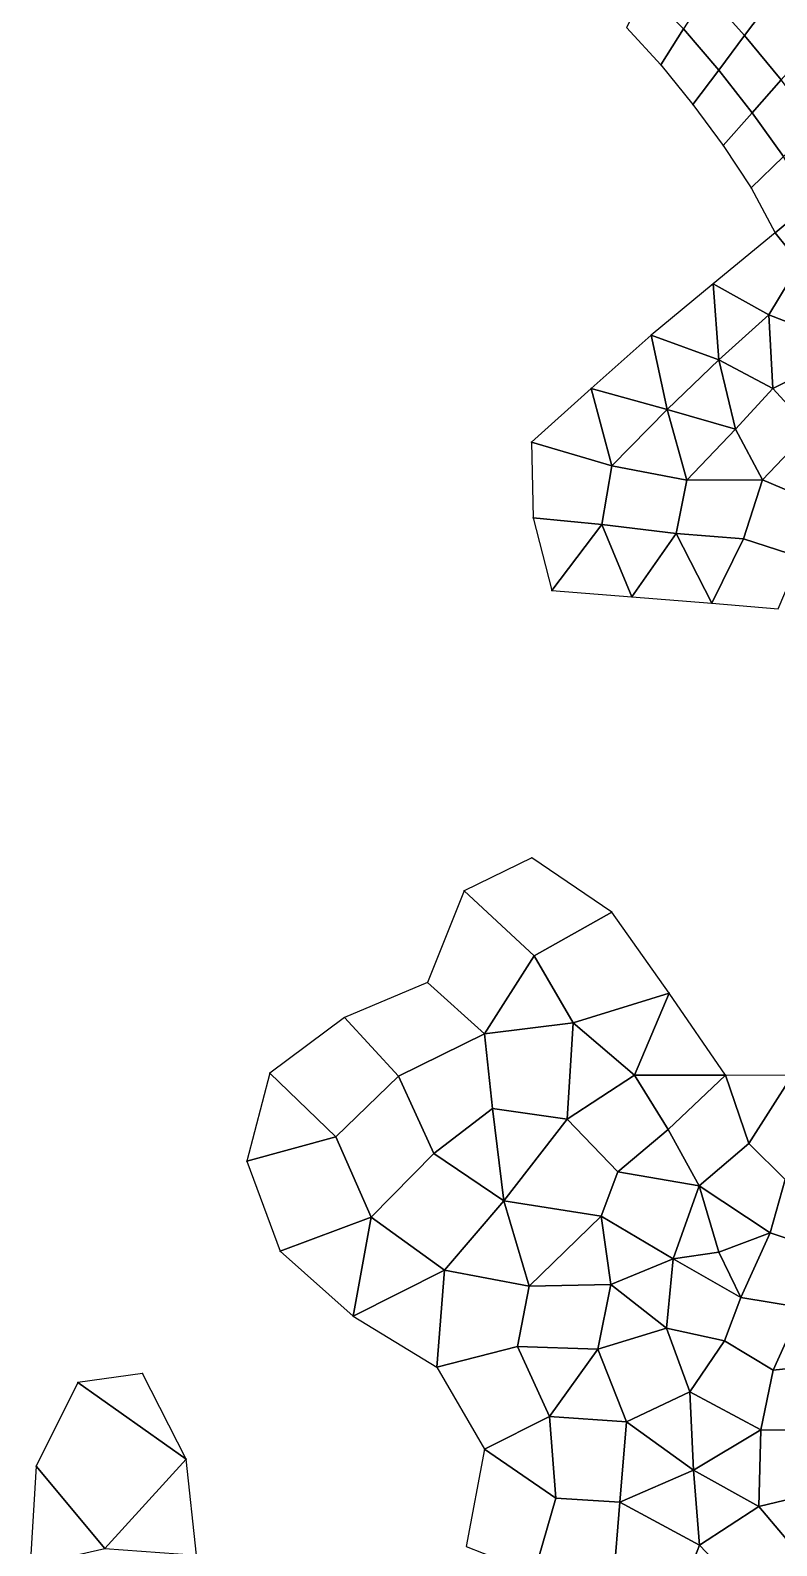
# Model space of a CAD drawing. Extents: x 391089 to 406232, y 6461839 to 6471033.
# Drawn here: x 401230 to 401682, y 6469359 to 6470276 of the extents above; entities that cross this region are included whole.
import ezdxf

# ---------------------------------------------------------------- set-up
doc = ezdxf.new("R2010")
doc.units = 0
for name, color, linetype in [('MESH_BOUND', 25, 'CONTINUOUS'), ('MESH_ELEMS', 18, 'CONTINUOUS'), ('MESH_NODES', 18, 'CONTINUOUS')]:
    doc.layers.add(name, color=color, linetype=linetype)

msp = doc.modelspace()

# ---------------------------------------------------------------- linework, layer by layer
at = {"layer": 'MESH_BOUND', "color": 25}
for points in [[(401591.039, 6470278.22, 0.281), (401611.838, 6470255.48, 10.778)], [(401611.838, 6470255.48, 10.778), (401631.311, 6470231.61, 0.302)], [(401631.311, 6470231.61, 0.302), (401649.535, 6470206.75, 6.519)], [(401649.535, 6470206.75, 6.519), (401666.627, 6470181.14, 0.265)], [(401666.627, 6470181.14, 0.265), (401681.062, 6470153.9, 4.224)], [(401681.062, 6470153.9, 4.224), (401643.589, 6470122.9, 8.255)], [(401643.589, 6470122.9, 8.255), (401606.117, 6470091.91, 7.938)], [(401606.117, 6470091.91, 7.938), (401569.779, 6470059.59, 7.699)], [(401569.779, 6470059.59, 7.699), (401533.554, 6470027.15, 6.896)], [(401533.554, 6470027.15, 6.896), (401534.627, 6469981.38, 6.444)], [(401534.627, 6469981.38, 6.444), (401545.804, 6469937.31, 6.238)], [(401545.804, 6469937.31, 6.238), (401594.279, 6469933.43, 6.046)], [(401594.279, 6469933.43, 6.046), (401642.754, 6469929.54, 6.567)], [(401642.754, 6469929.54, 6.567), (401683.008, 6469926.31, 5.06)], [(401533.879, 6469775.54, 7.052), (401492.823, 6469755.56, 7.415)], [(401582.222, 6469742.64, 7.724), (401533.879, 6469775.54, 7.052)], [(401492.823, 6469755.56, 7.415), (401470.527, 6469700.01, 6.551)], [(401617.012, 6469693.59, 6.746), (401582.222, 6469742.64, 7.724)], [(401470.527, 6469700.01, 6.551), (401420.377, 6469678.73, 6.799)], [(401650.947, 6469643.94, 6.696), (401617.012, 6469693.59, 6.746)], [(401420.377, 6469678.73, 6.799), (401375.117, 6469645.15, 6.049)], [(401375.117, 6469645.15, 6.049), (401361.288, 6469591.88, 6.542)], [(401691.328, 6469643.58, 7.656), (401650.947, 6469643.94, 6.696)], [(401361.288, 6469591.88, 6.542), (401381.456, 6469537.3, 6.882)], [(401381.456, 6469537.3, 6.882), (401425.588, 6469497.91, 6.633)], [(401425.588, 6469497.91, 6.633), (401476.196, 6469467.16, 7.232)], [(401297.979, 6469463.24, 6.027), (401258.901, 6469457.72, 5.839)], [(401324.575, 6469411.46, 5.695), (401297.979, 6469463.24, 6.027)], [(401476.196, 6469467.16, 7.232), (401505.142, 6469417.38, 6.546)], [(401258.901, 6469457.72, 5.839), (401233.643, 6469407.11, 6.257)], [(401505.142, 6469417.38, 6.546), (401494.014, 6469358.55, 4.592)], [(401233.643, 6469407.11, 6.257), (401230.138, 6469347.1, 6.205)], [(401330.857, 6469353.27, 5.909), (401324.575, 6469411.46, 5.695)]]:
    msp.add_polyline3d(points, dxfattribs=at)
at = {"layer": 'MESH_ELEMS', "color": 178}
for points in [[(401678.204, 6470294.04, -2.713), (401653.241, 6470320.97, -2.54), (401639.44, 6470299.14, -1.788), (401662.573, 6470273.23, -1.786)], [(401719.807, 6470286.13, 0.001), (401693.835, 6470314.85, -0.19), (401678.204, 6470294.04, -2.713), (401702.239, 6470266.29, -2.87)], [(401625.639, 6470277.31, 0.011), (401602.839, 6470300.79, 0.117), (401591.039, 6470278.22, 0.281), (401611.838, 6470255.48, 10.778)], [(401662.573, 6470273.23, -1.786), (401639.44, 6470299.14, -1.788), (401625.639, 6470277.31, 0.011), (401646.942, 6470252.42, 0.138)], [(401702.239, 6470266.29, -2.87), (401678.204, 6470294.04, -2.713), (401662.573, 6470273.23, -1.786), (401684.671, 6470246.44, -1.885)], [(401646.942, 6470252.42, 0.138), (401625.639, 6470277.31, 0.011), (401611.838, 6470255.48, 10.778), (401631.311, 6470231.61, 0.302)], [(401684.671, 6470246.44, -1.885), (401662.573, 6470273.23, -1.786), (401646.942, 6470252.42, 0.138), (401667.103, 6470226.6, 0.032)], [(401667.103, 6470226.6, 0.032), (401646.942, 6470252.42, 0.138), (401631.311, 6470231.61, 0.302), (401649.535, 6470206.75, 6.519)], [(401705.778, 6470218.93, -1.958), (401684.671, 6470246.44, -1.885), (401667.103, 6470226.6, 0.032), (401686.203, 6470200.03, -0.033)], [(401686.203, 6470200.03, -0.033), (401667.103, 6470226.6, 0.032), (401649.535, 6470206.75, 6.519), (401666.627, 6470181.14, 0.265)], [(401702.642, 6470171.73, -0.14), (401686.203, 6470200.03, -0.033), (401666.627, 6470181.14, 0.265), (401681.062, 6470153.9, 4.224)], [(401702.642, 6470171.73, -0.14), (401681.062, 6470153.9, 4.224), (401696.027, 6470135.38, 0.284), (401717.445, 6470153.07, -0.063)], [(401643.589, 6470122.9, 8.255), (401677.265, 6470104.14, 5.15), (401696.027, 6470135.38, 0.284), (401681.062, 6470153.9, 4.224)], [(401710.993, 6470116.86, 2.033), (401696.027, 6470135.38, 0.284), (401677.265, 6470104.14, 5.15), (401698.675, 6470095.89, 4.03)], [(401643.589, 6470122.9, 8.255), (401606.117, 6470091.91, 7.938), (401647.103, 6470076.97, 7.848), (401643.589, 6470122.9, 8.255)], [(401677.265, 6470104.14, 5.15), (401643.589, 6470122.9, 8.255), (401647.103, 6470076.97, 7.848), (401677.265, 6470104.14, 5.15)], [(401647.103, 6470076.97, 7.848), (401679.699, 6470059.64, 6.882), (401677.265, 6470104.14, 5.15), (401647.103, 6470076.97, 7.848)], [(401703.435, 6470071.54, 4.242), (401698.675, 6470095.89, 4.03), (401677.265, 6470104.14, 5.15), (401679.699, 6470059.64, 6.882)], [(401615.669, 6470046.81, 6.635), (401606.117, 6470091.91, 7.938), (401569.779, 6470059.59, 7.699), (401615.669, 6470046.81, 6.635)], [(401606.117, 6470091.91, 7.938), (401615.669, 6470046.81, 6.635), (401647.103, 6470076.97, 7.848), (401606.117, 6470091.91, 7.938)], [(401647.103, 6470076.97, 7.848), (401615.669, 6470046.81, 6.635), (401657.186, 6470034.98, 7.377), (401647.103, 6470076.97, 7.848)], [(401679.699, 6470059.64, 6.882), (401647.103, 6470076.97, 7.848), (401657.186, 6470034.98, 7.377), (401679.699, 6470059.64, 6.882)], [(401703.435, 6470071.54, 4.242), (401679.699, 6470059.64, 6.882), (401702.43, 6470034.77, 4.479), (401703.435, 6470071.54, 4.242)], [(401533.554, 6470027.15, 6.896), (401582.286, 6470012.84, 6.186), (401569.779, 6470059.59, 7.699), (401533.554, 6470027.15, 6.896)], [(401569.779, 6470059.59, 7.699), (401582.286, 6470012.84, 6.186), (401615.669, 6470046.81, 6.635), (401569.779, 6470059.59, 7.699)], [(401702.43, 6470034.77, 4.479), (401679.699, 6470059.64, 6.882), (401657.186, 6470034.98, 7.377), (401673.417, 6470004.31, 5.581)], [(401627.669, 6470004.18, 4.829), (401615.669, 6470046.81, 6.635), (401582.286, 6470012.84, 6.186), (401627.669, 6470004.18, 4.829)], [(401615.669, 6470046.81, 6.635), (401627.669, 6470004.18, 4.829), (401657.186, 6470034.98, 7.377), (401615.669, 6470046.81, 6.635)], [(401657.186, 6470034.98, 7.377), (401627.669, 6470004.18, 4.829), (401673.417, 6470004.31, 5.581), (401657.186, 6470034.98, 7.377)], [(401702.594, 6469992.05, 2.855), (401726.96, 6470010.46, 2.146), (401702.43, 6470034.77, 4.479), (401673.417, 6470004.31, 5.581)], [(401534.627, 6469981.38, 6.444), (401576.091, 6469977.22, 4.493), (401582.286, 6470012.84, 6.186), (401533.554, 6470027.15, 6.896)], [(401621.245, 6469971.81, 4.199), (401627.669, 6470004.18, 4.829), (401582.286, 6470012.84, 6.186), (401576.091, 6469977.22, 4.493)], [(401661.994, 6469968.53, 1.957), (401673.417, 6470004.31, 5.581), (401627.669, 6470004.18, 4.829), (401621.245, 6469971.81, 4.199)], [(401702.594, 6469992.05, 2.855), (401673.417, 6470004.31, 5.581), (401661.994, 6469968.53, 1.957), (401696.269, 6469957.42, 1.013)], [(401576.091, 6469977.22, 4.493), (401534.627, 6469981.38, 6.444), (401545.804, 6469937.31, 6.238), (401576.091, 6469977.22, 4.493)], [(401576.091, 6469977.22, 4.493), (401545.804, 6469937.31, 6.238), (401594.279, 6469933.43, 6.046), (401576.091, 6469977.22, 4.493)], [(401576.091, 6469977.22, 4.493), (401594.279, 6469933.43, 6.046), (401621.245, 6469971.81, 4.199), (401576.091, 6469977.22, 4.493)], [(401642.754, 6469929.54, 6.567), (401621.245, 6469971.81, 4.199), (401594.279, 6469933.43, 6.046), (401642.754, 6469929.54, 6.567)], [(401661.994, 6469968.53, 1.957), (401621.245, 6469971.81, 4.199), (401642.754, 6469929.54, 6.567), (401661.994, 6469968.53, 1.957)], [(401683.008, 6469926.31, 5.06), (401696.269, 6469957.42, 1.013), (401661.994, 6469968.53, 1.957), (401642.754, 6469929.54, 6.567)], [(401535.285, 6469716.16, 5.483), (401582.222, 6469742.64, 7.724), (401533.879, 6469775.54, 7.052), (401492.823, 6469755.56, 7.415)], [(401470.527, 6469700.01, 6.551), (401505.114, 6469668.98, 5.607), (401535.285, 6469716.16, 5.483), (401492.823, 6469755.56, 7.415)], [(401582.222, 6469742.64, 7.724), (401535.285, 6469716.16, 5.483), (401558.841, 6469675.53, 6.24), (401617.012, 6469693.59, 6.746)], [(401505.114, 6469668.98, 5.607), (401558.841, 6469675.53, 6.24), (401535.285, 6469716.16, 5.483), (401505.114, 6469668.98, 5.607)], [(401470.527, 6469700.01, 6.551), (401420.377, 6469678.73, 6.799), (401453.129, 6469643.19, 6.49), (401505.114, 6469668.98, 5.607)], [(401617.012, 6469693.59, 6.746), (401558.841, 6469675.53, 6.24), (401596.003, 6469643.94, 7.308), (401617.012, 6469693.59, 6.746)], [(401596.003, 6469643.94, 7.308), (401650.947, 6469643.94, 6.696), (401617.012, 6469693.59, 6.746), (401596.003, 6469643.94, 7.308)], [(401420.377, 6469678.73, 6.799), (401375.117, 6469645.15, 6.049), (401415.142, 6469606.64, 5.546), (401453.129, 6469643.19, 6.49)], [(401558.841, 6469675.53, 6.24), (401505.114, 6469668.98, 5.607), (401509.951, 6469623.75, 5.485), (401555.266, 6469617.2, 6.903)], [(401596.003, 6469643.94, 7.308), (401558.841, 6469675.53, 6.24), (401555.266, 6469617.2, 6.903), (401596.003, 6469643.94, 7.308)], [(401453.129, 6469643.19, 6.49), (401474.431, 6469596.52, 5.312), (401509.951, 6469623.75, 5.485), (401505.114, 6469668.98, 5.607)], [(401375.117, 6469645.15, 6.049), (401361.288, 6469591.88, 6.542), (401415.142, 6469606.64, 5.546), (401375.117, 6469645.15, 6.049)], [(401415.142, 6469606.64, 5.546), (401436.483, 6469557.88, 5.761), (401474.431, 6469596.52, 5.312), (401453.129, 6469643.19, 6.49)], [(401585.826, 6469585.28, 6.209), (401616.266, 6469611.06, 7.946), (401596.003, 6469643.94, 7.308), (401555.266, 6469617.2, 6.903)], [(401616.266, 6469611.06, 7.946), (401650.947, 6469643.94, 6.696), (401596.003, 6469643.94, 7.308), (401616.266, 6469611.06, 7.946)], [(401665.135, 6469602.6, 6.754), (401650.947, 6469643.94, 6.696), (401616.266, 6469611.06, 7.946), (401635.161, 6469576.82, 6.015)], [(401665.135, 6469602.6, 6.754), (401691.328, 6469643.58, 7.656), (401650.947, 6469643.94, 6.696), (401665.135, 6469602.6, 6.754)], [(401665.135, 6469602.6, 6.754), (401687.25, 6469580.71, 5.823), (401712.825, 6469607.69, 6.598), (401691.328, 6469643.58, 7.656)], [(401516.864, 6469567.88, 5.532), (401509.951, 6469623.75, 5.485), (401474.431, 6469596.52, 5.312), (401516.864, 6469567.88, 5.532)], [(401555.266, 6469617.2, 6.903), (401509.951, 6469623.75, 5.485), (401516.864, 6469567.88, 5.532), (401555.266, 6469617.2, 6.903)], [(401516.864, 6469567.88, 5.532), (401575.668, 6469558.61, 5.167), (401585.826, 6469585.28, 6.209), (401555.266, 6469617.2, 6.903)], [(401635.161, 6469576.82, 6.015), (401616.266, 6469611.06, 7.946), (401585.826, 6469585.28, 6.209), (401635.161, 6469576.82, 6.015)], [(401381.456, 6469537.3, 6.882), (401436.483, 6469557.88, 5.761), (401415.142, 6469606.64, 5.546), (401361.288, 6469591.88, 6.542)], [(401687.25, 6469580.71, 5.823), (401665.135, 6469602.6, 6.754), (401635.161, 6469576.82, 6.015), (401678.131, 6469548.33, 4.824)], [(401516.864, 6469567.88, 5.532), (401474.431, 6469596.52, 5.312), (401436.483, 6469557.88, 5.761), (401480.928, 6469525.81, 5.809)], [(401575.668, 6469558.61, 5.167), (401619.304, 6469532.73, 5.234), (401635.161, 6469576.82, 6.015), (401585.826, 6469585.28, 6.209)], [(401635.161, 6469576.82, 6.015), (401619.304, 6469532.73, 5.234), (401647.085, 6469536.71, 4.93), (401635.161, 6469576.82, 6.015)], [(401635.161, 6469576.82, 6.015), (401647.085, 6469536.71, 4.93), (401678.131, 6469548.33, 4.824), (401635.161, 6469576.82, 6.015)], [(401709.091, 6469538.14, 5.304), (401725.951, 6469567.18, 5.569), (401687.25, 6469580.71, 5.823), (401678.131, 6469548.33, 4.824)], [(401516.864, 6469567.88, 5.532), (401480.928, 6469525.81, 5.809), (401532.112, 6469516.22, 4.849), (401516.864, 6469567.88, 5.532)], [(401516.864, 6469567.88, 5.532), (401532.112, 6469516.22, 4.849), (401575.668, 6469558.61, 5.167), (401516.864, 6469567.88, 5.532)], [(401425.588, 6469497.91, 6.633), (401436.483, 6469557.88, 5.761), (401381.456, 6469537.3, 6.882), (401425.588, 6469497.91, 6.633)], [(401425.588, 6469497.91, 6.633), (401480.928, 6469525.81, 5.809), (401436.483, 6469557.88, 5.761), (401425.588, 6469497.91, 6.633)], [(401532.112, 6469516.22, 4.849), (401581.633, 6469517.1, 4.689), (401575.668, 6469558.61, 5.167), (401532.112, 6469516.22, 4.849)], [(401581.633, 6469517.1, 4.689), (401619.304, 6469532.73, 5.234), (401575.668, 6469558.61, 5.167), (401581.633, 6469517.1, 4.689)], [(401660.266, 6469509.29, 4.317), (401678.131, 6469548.33, 4.824), (401647.085, 6469536.71, 4.93), (401660.266, 6469509.29, 4.317)], [(401697.01, 6469503.21, 5.835), (401709.091, 6469538.14, 5.304), (401678.131, 6469548.33, 4.824), (401660.266, 6469509.29, 4.317)], [(401619.304, 6469532.73, 5.234), (401660.266, 6469509.29, 4.317), (401647.085, 6469536.71, 4.93), (401619.304, 6469532.73, 5.234)], [(401425.588, 6469497.91, 6.633), (401476.196, 6469467.16, 7.232), (401480.928, 6469525.81, 5.809), (401425.588, 6469497.91, 6.633)], [(401525.107, 6469479.68, 6.83), (401532.112, 6469516.22, 4.849), (401480.928, 6469525.81, 5.809), (401476.196, 6469467.16, 7.232)], [(401615.396, 6469490.79, 5.746), (401619.304, 6469532.73, 5.234), (401581.633, 6469517.1, 4.689), (401615.396, 6469490.79, 5.746)], [(401615.396, 6469490.79, 5.746), (401650.464, 6469482.95, 4.071), (401660.266, 6469509.29, 4.317), (401619.304, 6469532.73, 5.234)], [(401573.772, 6469477.93, 6.733), (401581.633, 6469517.1, 4.689), (401532.112, 6469516.22, 4.849), (401525.107, 6469479.68, 6.83)], [(401581.633, 6469517.1, 4.689), (401573.772, 6469477.93, 6.733), (401615.396, 6469490.79, 5.746), (401581.633, 6469517.1, 4.689)], [(401679.812, 6469465.22, 5.592), (401697.01, 6469503.21, 5.835), (401660.266, 6469509.29, 4.317), (401650.464, 6469482.95, 4.071)], [(401697.01, 6469503.21, 5.835), (401679.812, 6469465.22, 5.592), (401721.105, 6469469.68, 6.446), (401697.01, 6469503.21, 5.835)], [(401573.772, 6469477.93, 6.733), (401591.144, 6469434.01, 4.922), (401629.353, 6469452.08, 5.776), (401615.396, 6469490.79, 5.746)], [(401629.353, 6469452.08, 5.776), (401650.464, 6469482.95, 4.071), (401615.396, 6469490.79, 5.746), (401629.353, 6469452.08, 5.776)], [(401679.812, 6469465.22, 5.592), (401650.464, 6469482.95, 4.071), (401629.353, 6469452.08, 5.776), (401672.411, 6469429.23, 4.967)], [(401505.142, 6469417.38, 6.546), (401544.431, 6469437.31, 6.905), (401525.107, 6469479.68, 6.83), (401476.196, 6469467.16, 7.232)], [(401525.107, 6469479.68, 6.83), (401544.431, 6469437.31, 6.905), (401573.772, 6469477.93, 6.733), (401525.107, 6469479.68, 6.83)], [(401591.144, 6469434.01, 4.922), (401573.772, 6469477.93, 6.733), (401544.431, 6469437.31, 6.905), (401591.144, 6469434.01, 4.922)], [(401258.901, 6469457.72, 5.839), (401324.575, 6469411.46, 5.695), (401297.979, 6469463.24, 6.027), (401258.901, 6469457.72, 5.839)], [(401709.896, 6469428.81, 5.888), (401721.105, 6469469.68, 6.446), (401679.812, 6469465.22, 5.592), (401672.411, 6469429.23, 4.967)], [(401233.643, 6469407.11, 6.257), (401275.284, 6469357.4, 3.971), (401324.575, 6469411.46, 5.695), (401258.901, 6469457.72, 5.839)], [(401629.353, 6469452.08, 5.776), (401591.144, 6469434.01, 4.922), (401631.736, 6469404.65, 5.011), (401629.353, 6469452.08, 5.776)], [(401631.736, 6469404.65, 5.011), (401672.411, 6469429.23, 4.967), (401629.353, 6469452.08, 5.776), (401631.736, 6469404.65, 5.011)], [(401544.431, 6469437.31, 6.905), (401505.142, 6469417.38, 6.546), (401548.262, 6469387.87, 5.335), (401544.431, 6469437.31, 6.905)], [(401548.262, 6469387.87, 5.335), (401586.974, 6469385.31, 4.822), (401591.144, 6469434.01, 4.922), (401544.431, 6469437.31, 6.905)], [(401591.144, 6469434.01, 4.922), (401586.974, 6469385.31, 4.822), (401631.736, 6469404.65, 5.011), (401591.144, 6469434.01, 4.922)], [(401631.736, 6469404.65, 5.011), (401671.194, 6469382.65, 5.361), (401672.411, 6469429.23, 4.967), (401631.736, 6469404.65, 5.011)], [(401708.07, 6469391.58, 5.887), (401709.896, 6469428.81, 5.888), (401672.411, 6469429.23, 4.967), (401671.194, 6469382.65, 5.361)], [(401494.014, 6469358.55, 4.592), (401535.255, 6469342.34, 4.925), (401548.262, 6469387.87, 5.335), (401505.142, 6469417.38, 6.546)], [(401233.643, 6469407.11, 6.257), (401230.138, 6469347.1, 6.205), (401275.284, 6469357.4, 3.971), (401233.643, 6469407.11, 6.257)], [(401324.575, 6469411.46, 5.695), (401275.284, 6469357.4, 3.971), (401330.857, 6469353.27, 5.909), (401324.575, 6469411.46, 5.695)], [(401586.974, 6469385.31, 4.822), (401635.268, 6469359.35, 4.998), (401631.736, 6469404.65, 5.011), (401586.974, 6469385.31, 4.822)], [(401671.194, 6469382.65, 5.361), (401631.736, 6469404.65, 5.011), (401635.268, 6469359.35, 4.998), (401671.194, 6469382.65, 5.361)], [(401671.194, 6469382.65, 5.361), (401697.62, 6469351.37, 4.777), (401708.07, 6469391.58, 5.887), (401671.194, 6469382.65, 5.361)], [(401548.262, 6469387.87, 5.335), (401535.255, 6469342.34, 4.925), (401583.226, 6469338.04, 4.79), (401586.974, 6469385.31, 4.822)], [(401635.268, 6469359.35, 4.998), (401586.974, 6469385.31, 4.822), (401583.226, 6469338.04, 4.79), (401617.004, 6469312.13, 4.78)], [(401663.115, 6469330.11, 3.961), (401697.62, 6469351.37, 4.777), (401671.194, 6469382.65, 5.361), (401635.268, 6469359.35, 4.998)], [(401617.004, 6469312.13, 4.78), (401663.115, 6469330.11, 3.961), (401635.268, 6469359.35, 4.998), (401617.004, 6469312.13, 4.78)]]:
    msp.add_3dface(points, dxfattribs=at)
at = {"layer": 'MESH_NODES', "color": 18}
for p in [(401662.573, 6470273.23, -1.786), (401611.838, 6470255.48, 10.778), (401646.942, 6470252.42, 0.138), (401631.311, 6470231.61, 0.302), (401667.103, 6470226.6, 0.032), (401649.535, 6470206.75, 6.519), (401666.627, 6470181.14, 0.265), (401681.062, 6470153.9, 4.224), (401643.589, 6470122.9, 8.255), (401677.265, 6470104.14, 5.15), (401606.117, 6470091.91, 7.938), (401647.103, 6470076.97, 7.848), (401569.779, 6470059.59, 7.699), (401679.699, 6470059.64, 6.882), (401615.669, 6470046.81, 6.635), (401657.186, 6470034.98, 7.377), (401533.554, 6470027.15, 6.896), (401582.286, 6470012.84, 6.186), (401627.669, 6470004.18, 4.829), (401673.417, 6470004.31, 5.581), (401534.627, 6469981.38, 6.444), (401576.091, 6469977.22, 4.493), (401621.245, 6469971.81, 4.199), (401661.994, 6469968.53, 1.957), (401545.804, 6469937.31, 6.238), (401594.279, 6469933.43, 6.046), (401642.754, 6469929.54, 6.567), (401533.879, 6469775.54, 7.052), (401492.823, 6469755.56, 7.415), (401582.222, 6469742.64, 7.724), (401535.285, 6469716.16, 5.483), (401470.527, 6469700.01, 6.551), (401617.012, 6469693.59, 6.746), (401420.377, 6469678.73, 6.799), (401558.841, 6469675.53, 6.24), (401505.114, 6469668.98, 5.607), (401375.117, 6469645.15, 6.049), (401453.129, 6469643.19, 6.49), (401596.003, 6469643.94, 7.308), (401650.947, 6469643.94, 6.696), (401509.951, 6469623.75, 5.485), (401555.266, 6469617.2, 6.903), (401616.266, 6469611.06, 7.946), (401415.142, 6469606.64, 5.546), (401665.135, 6469602.6, 6.754), (401361.288, 6469591.88, 6.542), (401474.431, 6469596.52, 5.312), (401585.826, 6469585.28, 6.209), (401635.161, 6469576.82, 6.015), (401516.864, 6469567.88, 5.532), (401436.483, 6469557.88, 5.761), (401575.668, 6469558.61, 5.167), (401678.131, 6469548.33, 4.824), (401381.456, 6469537.3, 6.882), (401647.085, 6469536.71, 4.93), (401480.928, 6469525.81, 5.809), (401619.304, 6469532.73, 5.234), (401581.633, 6469517.1, 4.689), (401532.112, 6469516.22, 4.849), (401660.266, 6469509.29, 4.317), (401425.588, 6469497.91, 6.633), (401615.396, 6469490.79, 5.746), (401650.464, 6469482.95, 4.071), (401525.107, 6469479.68, 6.83), (401573.772, 6469477.93, 6.733), (401297.979, 6469463.24, 6.027), (401476.196, 6469467.16, 7.232), (401679.812, 6469465.22, 5.592), (401258.901, 6469457.72, 5.839), (401629.353, 6469452.08, 5.776), (401544.431, 6469437.31, 6.905), (401591.144, 6469434.01, 4.922), (401672.411, 6469429.23, 4.967), (401505.142, 6469417.38, 6.546), (401233.643, 6469407.11, 6.257), (401324.575, 6469411.46, 5.695), (401631.736, 6469404.65, 5.011), (401548.262, 6469387.87, 5.335), (401586.974, 6469385.31, 4.822), (401671.194, 6469382.65, 5.361), (401635.268, 6469359.35, 4.998)]:
    msp.add_point(p, dxfattribs=at)

doc.saveas('drawing.dxf')
